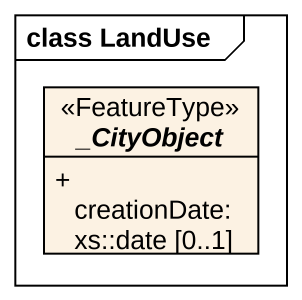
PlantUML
@startuml
mainframe class LandUse
hide circle
hide empty members
skinparam classAttributeIconSize 0
abstract class "_CityObject" as CityObject <<FeatureType>> {
  + creationDate: xs::date [0..1]
}
@enduml
